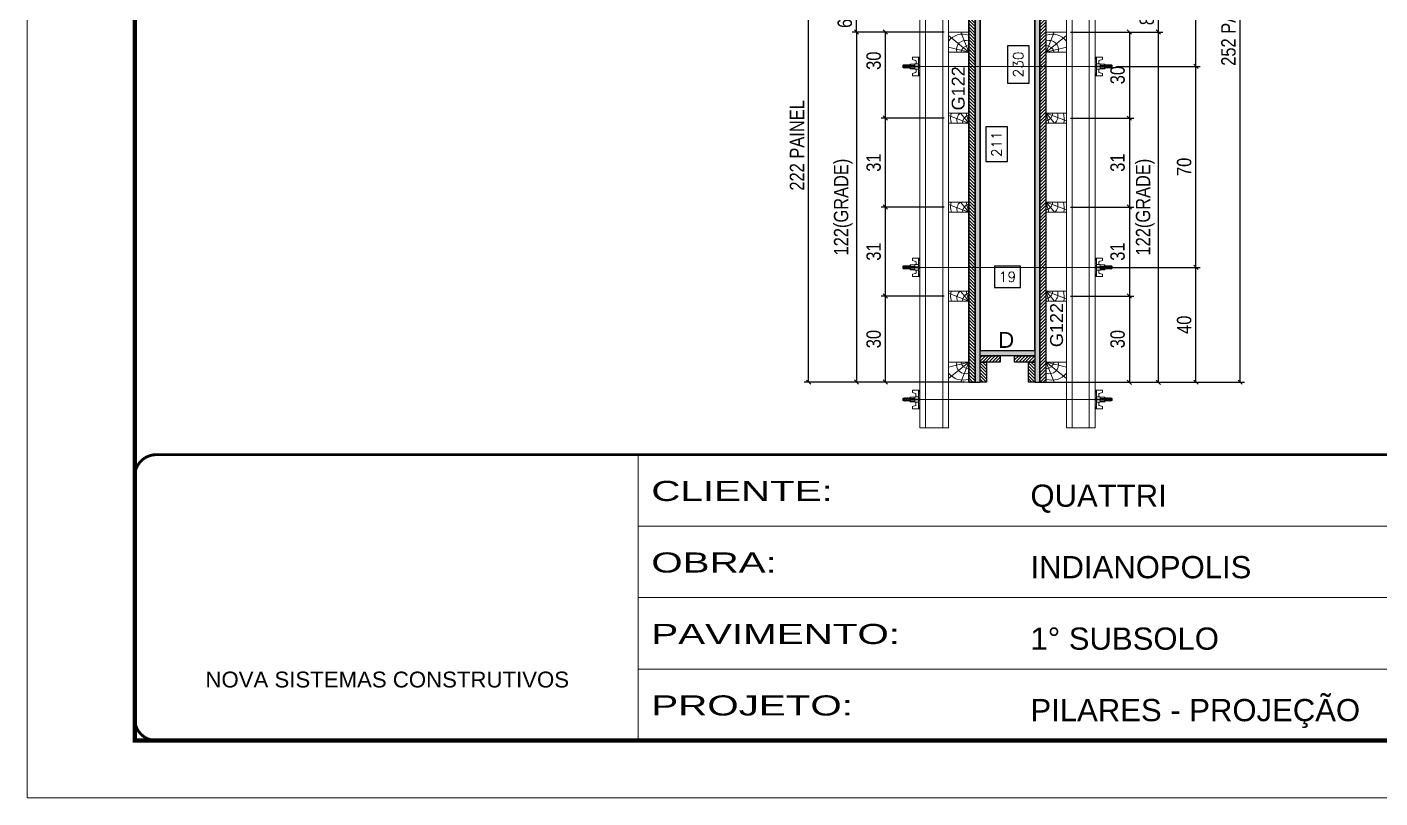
# Model space of a CAD drawing. Header units: millimetres. Extents: x 1945 to 8225, y 304 to 15137.
# Drawn here: x 6713 to 7655, y 7196 to 7733 of the extents above; entities that cross this region are included whole.
import ezdxf
from ezdxf.enums import TextEntityAlignment as Align

# ---------------------------------------------------------------- set-up
doc = ezdxf.new("R2010")
doc.units = ezdxf.units.MM
doc.linetypes.add('CONTINUO', pattern=[0])
doc.linetypes.add('DASHED', pattern=[0.75, 0.5, -0.25])
for name, color, linetype, lineweight in [('CONCRETO', 251, 'Continuous', 25), ('Folhas', 255, 'Continuous', 9), ('Hachura', 251, 'Continuous', 9), ('Madeira', 126, 'Continuous', 18), ('Perfil Metálico', 224, 'Continuous', 18), ('SARRAFO DE PRESSAO', 251, 'DASHED', 9)]:
    doc.layers.add(name, color=color, linetype=linetype, lineweight=lineweight)
for name, color, linetype in [('COTA', 241, 'Continuous'), ('Painéis', 200, 'Continuous'), ('SARRAFO', 251, 'Continuous'), ('TEXTO_GERAL', 7, 'Continuous')]:
    doc.layers.add(name, color=color, linetype=linetype)
doc.styles.add('ARIAL', font='arial.ttf')
doc.styles.add('COTA TECNICA 2X', font='techl___.ttf', dxfattribs={"height": 10})
doc.styles.add('ROMANS', font='romans.shx')
doc.styles.add('SANSSERIF', font='sas_____.pfb')
doc.styles.add('Tecnologia', font='')
doc.styles.get('Tecnologia').set_extended_font_data('Forgotten Futurist')
doc.dimstyles.new('Cota Seção interna', dxfattribs={"dimtxt": 7, "dimasz": 6, "dimexe": 0.18, "dimexo": 2, "dimgap": -4, "dimtad": 3, "dimdec": 1, "dimlfac": 0.5, "dimzin": 12, "dimdsep": 46, "dimtxsty": 'ROMANS', "dimblk": 'ARCHTICK', "dimcen": 0.09, "dimse1": 1, "dimse2": 1, "dimsd1": 1, "dimsd2": 1, "dimclrd": 180, "dimclre": 5, "dimclrt": 1, "dimadec": 0, "dimazin": 3, "dimtfac": 1, "dimtdec": 1, "dimtofl": 0, "dimtmove": 0, "dimatfit": 3, "dimldrblk": 'ARCHTICK', "dimfxl": 1, "dimtolj": 1, "dimtzin": 0, "dimarcsym": 0})
doc.dimstyles.new('SECAO PILAR', dxfattribs={"dimtxt": 10, "dimasz": 3, "dimexe": 3, "dimexo": 3, "dimgap": 3, "dimtad": 1, "dimdec": 1, "dimlfac": 0.5, "dimzin": 12, "dimdsep": 46, "dimtxsty": 'COTA TECNICA 2X', "dimblk1": 'OBLIQUE', "dimblk2": 'OBLIQUE', "dimsah": 1, "dimcen": 0.9, "dimclrd": 256, "dimclre": 256, "dimclrt": 256, "dimadec": 1, "dimazin": 3, "dimtfac": 1, "dimtdec": 1, "dimtmove": 0, "dimatfit": 3, "dimfxl": 1, "dimtolj": 1, "dimtzin": 12, "dimarcsym": 0})

# ---------------------------------------------------------------- blocks, each defined once
blk = doc.blocks.new('9999999999')
at = {"color": 30, "linetype": 'CONTINUO'}
for p, q in [((98564.56, 34230.21), (98564.56, 34429.45)), ((98564.56, 34379.64), (99583.98, 34379.64)), ((98564.56, 34329.83), (99487.98, 34329.83)), ((98564.56, 34280.02), (99487.98, 34280.02))]:
    blk.add_line(p, q, dxfattribs=at)
at = {"color": 30, "linetype": 'CONTINUO', "const_width": 2}
blk.add_lwpolyline([(99583.98, 34230.21), (99583.98, 34414.45, 0.414214), (99568.98, 34429.45), (98228.98, 34429.45, 0.414214), (98213.98, 34414.45), (98213.98, 34245.21, 0.414214), (98228.98, 34230.21), (99583.98, 34230.21)], format="xyb", dxfattribs=at)
at = {"layer": 'Folhas'}
blk.add_lwpolyline([(98138.98, 34190.21), (99623.98, 34190.21), (99623.98, 35240.21), (98138.98, 35240.21)], close=True, dxfattribs=at)
at = {"layer": 'Folhas', "color": 30, "const_width": 3}
blk.add_lwpolyline([(98213.98, 34230.21), (99583.98, 34230.21), (99583.98, 35200.21), (98213.98, 35200.21)], close=True, dxfattribs=at)
at = {"color": 7, "linetype": 'Continuous', "ltscale": 5, "style": 'ARIAL'}
for s, height, p in [('QUATTRI', 15.483, (98837.68, 34393.13)), ('INDIANOPOLIS', 15.4829, (98837.68, 34343.32)), ('1° SUBSOLO', 15.483, (98837.68, 34293.51)), ('NOVA SISTEMAS CONSTRUTIVOS', 11.0592, (98263.19, 34267.21)), ('PILARES - PROJEÇÃO', 15.4829, (98837.68, 34243.7))]:
    blk.add_text(s, height=height, dxfattribs=at).set_placement(p)
at = {"layer": 'Folhas', "color": 7, "style": 'Tecnologia', "width": 1.5}
for s, p in [('CLIENTE:', (98573.65, 34397.17)), ('OBRA:', (98573.65, 34347.31)), ('PAVIMENTO:', (98573.65, 34297.5)), ('PROJETO:', (98573.65, 34247.69))]:
    blk.add_text(s, height=14, dxfattribs=at).set_placement(p)
blk = doc.blocks.new('*D707')
at = {"layer": 'COTA', "color": 180, "lineweight": -2, "transparency": 16777216}
for p, q in [((7405.05, 7566.34), (7387.05, 7566.34)), ((7387.05, 7566.34), (7387.05, 7551.34)), ((7405.05, 7551.34), (7405.05, 7566.34)), ((7387.05, 7551.34), (7405.05, 7551.34))]:
    blk.add_line(p, q, dxfattribs=at)
at = {"layer": 'Defpoints', "color": 0, "transparency": 16777216}
for p in [(7377.05, 7547.34), (7377.05, 7507.82), (7415.05, 7507.82)]:
    blk.add_point(p, dxfattribs=at)
at = {"layer": 'COTA', "color": 1, "transparency": 16777216, "insert": (7396.05, 7558.84), "char_height": 7, "attachment_point": 5, "style": 'ROMANS'}
blk.add_mtext('\\A1;19', dxfattribs=at)
blk = doc.blocks.new('_ArchTick')
at = {"color": 0, "linetype": 'ByBlock', "const_width": 0.15}
blk.add_lwpolyline([(-0.5, -0.5), (0.5, 0.5)], dxfattribs=at)
blk = doc.blocks.new('C')
at = {"layer": 'Hachura', "color": 0}
for p, q in [((0, 3.22), (0, -3.22)), ((0.45, 3.22), (0, 3.22)), ((0.46, 3.16), (0, 3.16)), ((0.46, 3.05), (0, 3.05)), ((0.46, 2.88), (0, 2.88)), ((0, 2.75), (0, -1.16)), ((0.46, 2.65), (0, 2.65)), ((0.46, 2.23), (0, 2.23)), ((0.46, 1.51), (0, 1.51)), ((0.39, 0.49), (0.17, 0.49)), ((0.45, -3.23), (0.45, 3.22)), ((0.45, 3.22), (2.58, 3.22)), ((1.74, 0.97), (0.45, 0.97)), ((1.45, 0.1), (0.45, 0.1)), ((1.35, 1.94), (1.35, 0.96)), ((2.58, 2.39), (1.47, 2.09)), ((1.74, -0.97), (1.74, 0.97)), ((1.74, 0.97), (1.74, 0.84)), ((1.74, 0.97), (1.74, 0.84)), ((1.74, 0.84), (3.35, 0.84)), ((3.35, 0.45), (1.74, 0.45)), ((2.58, 3.22), (2.58, 2.39)), ((3.32, 0.84), (3.32, -0.84)), ((3.35, 0.84), (3.35, -0.84)), ((3.68, 0.45), (3.35, 0.45)), ((3.84, -0.52), (3.35, 0.45)), ((3.35, 0.06), (3.67, -0.57)), ((3.68, 0.45), (4.16, -0.52)), ((3.72, 0.5), (4.25, -0.57)), ((4.37, -0.55), (3.83, 0.53)), ((4.15, 0.45), (3.93, 0.45)), ((4.42, -0.52), (3.93, 0.45)), ((4.15, 0.45), (4.26, 0.45)), ((4.26, 0.45), (4.74, -0.52)), ((4.3, 0.5), (4.83, -0.57)), ((4.95, -0.55), (4.41, 0.53)), ((4.51, 0.45), (4.84, 0.45)), ((5, -0.52), (4.51, 0.45)), ((4.84, 0.45), (5.32, -0.52)), ((4.88, 0.5), (5.41, -0.57)), ((5.53, -0.55), (4.99, 0.53)), ((5.58, -0.52), (5.09, 0.45)), ((5.42, 0.45), (5.09, 0.45)), ((5.58, -0.52), (5.09, 0.45)), ((5.42, 0.45), (5.74, -0.19)), ((5.46, 0.5), (5.74, -0.07)), ((5.74, 0.19), (5.57, 0.53)), ((5.74, 0.32), (5.68, 0.45)), ((5.68, 0.45), (5.74, 0.45)), ((5.74, 0.45), (5.9, 0.29)), ((5.74, 0.45), (5.74, -0.52)), ((5.9, -0.36), (5.9, 0.29)), ((0.45, 0), (0, 0)), ((0.46, -1.52), (0, -1.52)), ((0.46, -2.23), (0, -2.23)), ((0.46, -2.65), (0, -2.65)), ((0.46, -2.88), (0, -2.88)), ((0.46, -3.05), (0, -3.05)), ((0.46, -3.16), (0, -3.16)), ((0, -3.22), (2.57, -3.22)), ((0.08, -0.48), (0.29, -0.48)), ((0.29, -0.48), (0.4, -0.48)), ((0.45, 0), (0.45, -0.97)), ((0.45, -0.16), (1.45, -0.16)), ((0.45, -0.65), (0.45, -0.32)), ((0.45, -3.23), (0.45, -0.65)), ((0.45, -0.97), (1.74, -0.97)), ((1.35, -1.94), (1.35, -0.97)), ((2.58, -2.39), (1.47, -2.1)), ((3.35, -0.32), (1.74, -0.32)), ((3.35, -0.84), (1.74, -0.84)), ((2.58, -3.23), (2.58, -2.39)), ((3.35, -0.07), (3.58, -0.52)), ((3.35, -0.52), (3.58, -0.52)), ((3.84, -0.52), (4.16, -0.52)), ((4.42, -0.52), (4.74, -0.52)), ((4.63, -0.52), (4.74, -0.52)), ((5, -0.52), (5.32, -0.52)), ((5.58, -0.52), (5.74, -0.52)), ((5.74, -0.52), (5.9, -0.36)), ((5.74, -0.52), (5.74, -0.52))]:
    blk.add_line(p, q, dxfattribs=at)
for centre, radius, start, end in [((1.52, 1.94), 0.161, 104.7436, 180), ((1.44, -0.03), 0.129, 272.695, 87.305), ((3.81, 0.39), 0.143, 25.5688, 154.4312), ((4.39, 0.39), 0.143, 25.5688, 154.4312), ((4.97, 0.39), 0.143, 25.5688, 154.4312), ((5.55, 0.39), 0.143, 25.5688, 154.4312), ((0.17, -0.37), 0.174, 221.744, 317.8592), ((1.52, -1.94), 0.161, 180, 255.2564), ((3.71, -0.4), 0.174, 222.1408, 318.256), ((4.29, -0.4), 0.174, 222.1408, 318.256), ((4.87, -0.4), 0.174, 222.1408, 318.256), ((5.45, -0.4), 0.174, 222.1408, 318.256), ((5.61, -0.4), 0.174, 317.8592, 318.256)]:
    blk.add_arc(centre, radius, start, end, dxfattribs=at)
blk = doc.blocks.new('_Oblique')
at = {"color": 0, "linetype": 'ByBlock', "lineweight": -2}
blk.add_line((-0.5, -0.5), (0.5, 0.5), dxfattribs=at)
blk = doc.blocks.new('*D709')
at = {"layer": 'COTA', "lineweight": -2, "transparency": 16777216}
for p, q in [((7366.05, 7929.42), (7254.57, 7929.42)), ((7257.57, 7485.42), (7257.57, 7929.42)), ((7366.05, 7485.42), (7254.57, 7485.42))]:
    blk.add_line(p, q, dxfattribs=at)
at = {"layer": 'Defpoints', "color": 0, "transparency": 16777216}
for p in [(7257.57, 7929.42), (7369.05, 7929.42), (7369.05, 7485.42)]:
    blk.add_point(p, dxfattribs=at)
at = {"layer": 'COTA', "lineweight": -2, "transparency": 16777216, "xscale": 3, "yscale": 3, "zscale": 3}
for p, rotation in [((7257.57, 7929.42), 90), ((7257.57, 7485.42), 270)]:
    blk.add_blockref('_Oblique', p, dxfattribs=dict(at, rotation=rotation))
at = {"layer": 'COTA', "transparency": 16777216, "insert": (7249.49, 7650.42), "char_height": 10, "attachment_point": 5, "rotation": 90, "style": 'COTA TECNICA 2X'}
blk.add_mtext('\\A1;222 PAINEL', dxfattribs=at)
blk = doc.blocks.new('*D712')
at = {"layer": 'COTA', "lineweight": -2, "transparency": 16777216}
for p, q in [((7460.05, 7565.43), (7530.23, 7565.43)), ((7527.23, 7485.42), (7527.23, 7565.43)), ((7440.05, 7485.42), (7530.23, 7485.42))]:
    blk.add_line(p, q, dxfattribs=at)
at = {"layer": 'Defpoints', "color": 0, "transparency": 16777216}
for p in [(7457.05, 7565.43), (7527.23, 7565.43), (7437.05, 7485.42)]:
    blk.add_point(p, dxfattribs=at)
at = {"layer": 'COTA', "lineweight": -2, "transparency": 16777216, "xscale": 3, "yscale": 3, "zscale": 3}
for p, rotation in [((7527.23, 7565.43), 90), ((7527.23, 7485.42), 270)]:
    blk.add_blockref('_Oblique', p, dxfattribs=dict(at, rotation=rotation))
at = {"layer": 'COTA', "transparency": 16777216, "insert": (7519.13, 7525.43), "char_height": 10, "attachment_point": 5, "rotation": 90, "style": 'COTA TECNICA 2X'}
blk.add_mtext('\\A1;40', dxfattribs=at)
blk = doc.blocks.new('*D713')
at = {"layer": 'COTA', "linetype": 'ByBlock', "lineweight": -2, "transparency": 16777216}
for p, q in [((7471.86, 7705.49), (7530.23, 7705.49)), ((7527.23, 7565.43), (7527.23, 7705.49)), ((7460.05, 7565.43), (7530.23, 7565.43))]:
    blk.add_line(p, q, dxfattribs=at)
at = {"layer": 'Defpoints', "color": 0, "linetype": 'ByBlock', "transparency": 16777216}
for p in [(7468.86, 7705.49), (7527.23, 7705.49), (7457.05, 7565.43)]:
    blk.add_point(p, dxfattribs=at)
at = {"layer": 'COTA', "linetype": 'ByBlock', "lineweight": -2, "transparency": 16777216, "xscale": 3, "yscale": 3, "zscale": 3}
for p, rotation in [((7527.23, 7705.49), 90), ((7527.23, 7565.43), 270)]:
    blk.add_blockref('_Oblique', p, dxfattribs=dict(at, rotation=rotation))
at = {"layer": 'COTA', "linetype": 'ByBlock', "transparency": 16777216, "insert": (7519.13, 7635.46), "char_height": 10, "attachment_point": 5, "rotation": 90, "style": 'COTA TECNICA 2X'}
blk.add_mtext('\\A1;70', dxfattribs=at)
blk = doc.blocks.new('*D714')
at = {"layer": 'COTA', "linetype": 'ByBlock', "lineweight": -2, "transparency": 16777216}
for p, q in [((7471.86, 7845.49), (7530.23, 7845.49)), ((7527.23, 7705.49), (7527.23, 7845.49)), ((7471.86, 7705.49), (7530.23, 7705.49))]:
    blk.add_line(p, q, dxfattribs=at)
at = {"layer": 'Defpoints', "color": 0, "linetype": 'ByBlock', "transparency": 16777216}
for p in [(7468.86, 7845.49), (7527.23, 7845.49), (7468.86, 7705.49)]:
    blk.add_point(p, dxfattribs=at)
at = {"layer": 'COTA', "linetype": 'ByBlock', "lineweight": -2, "transparency": 16777216, "xscale": 3, "yscale": 3, "zscale": 3}
for p, rotation in [((7527.23, 7845.49), 90), ((7527.23, 7705.49), 270)]:
    blk.add_blockref('_Oblique', p, dxfattribs=dict(at, rotation=rotation))
at = {"layer": 'COTA', "linetype": 'ByBlock', "transparency": 16777216, "insert": (7519.13, 7775.49), "char_height": 10, "attachment_point": 5, "rotation": 90, "style": 'COTA TECNICA 2X'}
blk.add_mtext('\\A1;70', dxfattribs=at)
blk = doc.blocks.new('*D715')
at = {"layer": 'COTA', "linetype": 'ByBlock', "lineweight": -2, "transparency": 16777216}
for p, q in [((7418.05, 7989.42), (7561.08, 7989.42)), ((7558.08, 7485.42), (7558.08, 7989.42)), ((7418.05, 7485.42), (7561.08, 7485.42))]:
    blk.add_line(p, q, dxfattribs=at)
at = {"layer": 'Defpoints', "color": 0, "linetype": 'ByBlock', "transparency": 16777216}
for p in [(7415.05, 7989.42), (7558.08, 7989.42), (7415.05, 7485.42)]:
    blk.add_point(p, dxfattribs=at)
at = {"layer": 'COTA', "linetype": 'ByBlock', "lineweight": -2, "transparency": 16777216, "xscale": 3, "yscale": 3, "zscale": 3}
for p, rotation in [((7558.08, 7989.42), 90), ((7558.08, 7485.42), 270)]:
    blk.add_blockref('_Oblique', p, dxfattribs=dict(at, rotation=rotation))
at = {"layer": 'COTA', "linetype": 'ByBlock', "transparency": 16777216, "insert": (7549.97, 7737.42), "char_height": 10, "attachment_point": 5, "rotation": 90, "style": 'COTA TECNICA 2X'}
blk.add_mtext('\\A1;252 PAINEL', dxfattribs=at)
blk = doc.blocks.new('*D717')
at = {"layer": 'COTA', "color": 180, "lineweight": -2, "transparency": 16777216}
for p, q in [((7411.05, 7719.79), (7396.05, 7719.79)), ((7396.05, 7719.79), (7396.05, 7693.79)), ((7411.05, 7693.79), (7411.05, 7719.79)), ((7396.05, 7693.79), (7411.05, 7693.79))]:
    blk.add_line(p, q, dxfattribs=at)
at = {"layer": 'Defpoints', "color": 0, "transparency": 16777216}
for p in [(7415.05, 7967.42), (7415.05, 7507.42), (7415.05, 7507.42)]:
    blk.add_point(p, dxfattribs=at)
at = {"layer": 'COTA', "color": 1, "transparency": 16777216, "insert": (7403.55, 7706.79), "char_height": 7, "attachment_point": 5, "rotation": 90, "style": 'ROMANS'}
blk.add_mtext('\\A1;230', dxfattribs=at)
blk = doc.blocks.new('PONTALETE')
at = {"layer": 'Madeira'}
for q in [(2.71, 7), (7, 5.76), (7, 1.74)]:
    blk.add_line((0, 0), q, dxfattribs=at)
blk.add_lwpolyline([(0, 0), (7, 0), (7, 7), (0, 7)], close=True, dxfattribs=at)
for centre, radius, start, end in [((2.04, 0.06), 6.23, 37.2818, 109.0913), ((1.09, 0.9), 3.19, 343.603, 109.9847), ((-0.21, -0.78), 3.09, 14.6322, 86.0383)]:
    blk.add_arc(centre, radius, start, end, dxfattribs=at)
blk = doc.blocks.new('MEIO PONTALETE')
at = {"layer": 'Madeira'}
for q in [(2.71, 7), (3.5, 2.88), (3.5, 0.87)]:
    blk.add_line((0, 0), q, dxfattribs=at)
blk.add_lwpolyline([(0, 0), (3.5, 0), (3.5, 7), (0, 7)], close=True, dxfattribs=at)
for centre, radius, start, end in [((2.04, 0.06), 6.23, 76.4499, 109.0913), ((1.09, 0.9), 3.19, 40.9063, 109.9847), ((-0.21, -0.78), 3.09, 14.6322, 86.0383)]:
    blk.add_arc(centre, radius, start, end, dxfattribs=at)
blk = doc.blocks.new('*D718')
at = {"layer": 'COTA', "lineweight": -2, "transparency": 16777216}
for p, q in [((7352.05, 7545.44), (7308.11, 7545.44)), ((7311.11, 7485.44), (7311.11, 7545.44)), ((7352.04, 7485.44), (7308.11, 7485.44))]:
    blk.add_line(p, q, dxfattribs=at)
at = {"layer": 'Defpoints', "color": 0, "transparency": 16777216}
for p in [(7311.11, 7545.44), (7355.05, 7545.44), (7355.04, 7485.44)]:
    blk.add_point(p, dxfattribs=at)
at = {"layer": 'COTA', "lineweight": -2, "transparency": 16777216, "xscale": 3, "yscale": 3, "zscale": 3}
for p, rotation in [((7311.11, 7545.44), 90), ((7311.11, 7485.44), 270)]:
    blk.add_blockref('_Oblique', p, dxfattribs=dict(at, rotation=rotation))
at = {"layer": 'COTA', "transparency": 16777216, "insert": (7302.9, 7515.44), "char_height": 10, "attachment_point": 5, "rotation": 90, "style": 'COTA TECNICA 2X'}
blk.add_mtext('\\A1;30', dxfattribs=at)
blk = doc.blocks.new('*D719')
at = {"layer": 'COTA', "lineweight": -2, "transparency": 16777216}
for p, q in [((7352.07, 7729.43), (7287.92, 7729.43)), ((7290.92, 7729.43), (7290.92, 7485.44)), ((7352.04, 7485.44), (7287.92, 7485.44))]:
    blk.add_line(p, q, dxfattribs=at)
at = {"layer": 'Defpoints', "color": 0, "transparency": 16777216}
for p in [(7355.07, 7729.43), (7290.92, 7485.44), (7355.04, 7485.44)]:
    blk.add_point(p, dxfattribs=at)
at = {"layer": 'COTA', "lineweight": -2, "transparency": 16777216, "xscale": 3, "yscale": 3, "zscale": 3}
for p, rotation in [((7290.92, 7729.43), 90), ((7290.92, 7485.44), 270)]:
    blk.add_blockref('_Oblique', p, dxfattribs=dict(at, rotation=rotation))
at = {"layer": 'COTA', "transparency": 16777216, "insert": (7281.7, 7607.44), "char_height": 10, "attachment_point": 5, "rotation": 90, "style": 'COTA TECNICA 2X'}
blk.add_mtext('\\A1;122(GRADE)', dxfattribs=at)
blk = doc.blocks.new('*D720')
at = {"layer": 'COTA', "lineweight": -2, "transparency": 16777216}
for p, q in [((7352.05, 7607.44), (7308.11, 7607.44)), ((7311.11, 7545.44), (7311.11, 7607.44)), ((7352.05, 7545.44), (7308.11, 7545.44))]:
    blk.add_line(p, q, dxfattribs=at)
at = {"layer": 'Defpoints', "color": 0, "transparency": 16777216}
for p in [(7311.11, 7607.44), (7355.05, 7607.44), (7355.05, 7545.44)]:
    blk.add_point(p, dxfattribs=at)
at = {"layer": 'COTA', "lineweight": -2, "transparency": 16777216, "xscale": 3, "yscale": 3, "zscale": 3}
for p, rotation in [((7311.11, 7607.44), 90), ((7311.11, 7545.44), 270)]:
    blk.add_blockref('_Oblique', p, dxfattribs=dict(at, rotation=rotation))
at = {"layer": 'COTA', "transparency": 16777216, "insert": (7302.9, 7576.44), "char_height": 10, "attachment_point": 5, "rotation": 90, "style": 'COTA TECNICA 2X'}
blk.add_mtext('\\A1;31', dxfattribs=at)
blk = doc.blocks.new('*D721')
at = {"layer": 'COTA', "lineweight": -2, "transparency": 16777216}
for p, q in [((7352.05, 7669.44), (7308.11, 7669.44)), ((7311.11, 7607.44), (7311.11, 7669.44)), ((7352.05, 7607.44), (7308.11, 7607.44))]:
    blk.add_line(p, q, dxfattribs=at)
at = {"layer": 'Defpoints', "color": 0, "transparency": 16777216}
for p in [(7311.11, 7669.44), (7355.05, 7669.44), (7355.05, 7607.44)]:
    blk.add_point(p, dxfattribs=at)
at = {"layer": 'COTA', "lineweight": -2, "transparency": 16777216, "xscale": 3, "yscale": 3, "zscale": 3}
for p, rotation in [((7311.11, 7669.44), 90), ((7311.11, 7607.44), 270)]:
    blk.add_blockref('_Oblique', p, dxfattribs=dict(at, rotation=rotation))
at = {"layer": 'COTA', "transparency": 16777216, "insert": (7302.9, 7638.44), "char_height": 10, "attachment_point": 5, "rotation": 90, "style": 'COTA TECNICA 2X'}
blk.add_mtext('\\A1;31', dxfattribs=at)
blk = doc.blocks.new('*D722')
at = {"layer": 'COTA', "lineweight": -2, "transparency": 16777216}
for p, q in [((7352.05, 7729.43), (7308.11, 7729.43)), ((7311.11, 7669.44), (7311.11, 7729.43)), ((7352.05, 7669.44), (7308.11, 7669.44))]:
    blk.add_line(p, q, dxfattribs=at)
at = {"layer": 'Defpoints', "color": 0, "transparency": 16777216}
for p in [(7311.11, 7729.43), (7355.05, 7729.43), (7355.05, 7669.44)]:
    blk.add_point(p, dxfattribs=at)
at = {"layer": 'COTA', "lineweight": -2, "transparency": 16777216, "xscale": 3, "yscale": 3, "zscale": 3}
for p, rotation in [((7311.11, 7729.43), 90), ((7311.11, 7669.44), 270)]:
    blk.add_blockref('_Oblique', p, dxfattribs=dict(at, rotation=rotation))
at = {"layer": 'COTA', "transparency": 16777216, "insert": (7302.9, 7709.44), "char_height": 10, "attachment_point": 5, "rotation": 90, "style": 'COTA TECNICA 2X'}
blk.add_mtext('\\A1;30', dxfattribs=at)
blk = doc.blocks.new('*D726')
at = {"layer": 'COTA', "lineweight": -2, "transparency": 16777216}
for p, q in [((7352.06, 7741.45), (7287.92, 7741.45)), ((7290.92, 7729.43), (7290.92, 7741.45)), ((7352.07, 7729.43), (7287.92, 7729.43))]:
    blk.add_line(p, q, dxfattribs=at)
at = {"layer": 'Defpoints', "color": 0, "transparency": 16777216}
for p in [(7290.92, 7741.45), (7355.06, 7741.45), (7355.07, 7729.43)]:
    blk.add_point(p, dxfattribs=at)
at = {"layer": 'COTA', "lineweight": -2, "transparency": 16777216, "xscale": 3, "yscale": 3, "zscale": 3}
for p, rotation in [((7290.92, 7741.45), 90), ((7290.92, 7729.43), 270)]:
    blk.add_blockref('_Oblique', p, dxfattribs=dict(at, rotation=rotation))
at = {"layer": 'COTA', "transparency": 16777216, "insert": (7282.82, 7735.44), "char_height": 10, "attachment_point": 5, "rotation": 90, "style": 'COTA TECNICA 2X'}
blk.add_mtext('\\A1;6', dxfattribs=at)
blk = doc.blocks.new('*D728')
at = {"layer": 'COTA', "color": 180, "lineweight": -2, "transparency": 16777216}
for p, q in [((7395.96, 7663.31), (7380.96, 7663.31)), ((7380.96, 7663.31), (7380.96, 7639.31)), ((7395.96, 7639.31), (7395.96, 7663.31)), ((7380.96, 7639.31), (7395.96, 7639.31))]:
    blk.add_line(p, q, dxfattribs=at)
at = {"layer": 'Defpoints', "color": 0, "transparency": 16777216}
for p in [(7377.05, 7929.42), (7377.05, 7507.42), (7399.96, 7507.42)]:
    blk.add_point(p, dxfattribs=at)
at = {"layer": 'COTA', "color": 1, "transparency": 16777216, "insert": (7388.46, 7651.31), "char_height": 7, "attachment_point": 5, "rotation": 90, "style": 'ROMANS'}
blk.add_mtext('\\A1;211', dxfattribs=at)
blk = doc.blocks.new('*D733')
at = {"layer": 'COTA', "lineweight": -2, "transparency": 16777216}
for p, q in [((7440.06, 7729.4), (7483.99, 7729.4)), ((7480.99, 7729.4), (7480.99, 7669.4)), ((7440.05, 7669.4), (7483.99, 7669.4))]:
    blk.add_line(p, q, dxfattribs=at)
at = {"layer": 'Defpoints', "color": 0, "transparency": 16777216}
for p in [(7437.06, 7729.4), (7437.05, 7669.4), (7480.99, 7669.4)]:
    blk.add_point(p, dxfattribs=at)
at = {"layer": 'COTA', "lineweight": -2, "transparency": 16777216, "xscale": 3, "yscale": 3, "zscale": 3}
for p, rotation in [((7480.99, 7729.4), 90), ((7480.99, 7669.4), 270)]:
    blk.add_blockref('_Oblique', p, dxfattribs=dict(at, rotation=rotation))
at = {"layer": 'COTA', "transparency": 16777216, "insert": (7472.77, 7699.4), "char_height": 10, "attachment_point": 5, "rotation": 90, "style": 'COTA TECNICA 2X'}
blk.add_mtext('\\A1;30', dxfattribs=at)
blk = doc.blocks.new('*D734')
at = {"layer": 'COTA', "lineweight": -2, "transparency": 16777216}
for p, q in [((7440.06, 7729.4), (7504.19, 7729.4)), ((7501.19, 7485.41), (7501.19, 7729.4)), ((7440.04, 7485.41), (7504.19, 7485.41))]:
    blk.add_line(p, q, dxfattribs=at)
at = {"layer": 'Defpoints', "color": 0, "transparency": 16777216}
for p in [(7437.06, 7729.4), (7501.19, 7729.4), (7437.04, 7485.41)]:
    blk.add_point(p, dxfattribs=at)
at = {"layer": 'COTA', "lineweight": -2, "transparency": 16777216, "xscale": 3, "yscale": 3, "zscale": 3}
for p, rotation in [((7501.19, 7729.4), 90), ((7501.19, 7485.41), 270)]:
    blk.add_blockref('_Oblique', p, dxfattribs=dict(at, rotation=rotation))
at = {"layer": 'COTA', "transparency": 16777216, "insert": (7491.96, 7607.41), "char_height": 10, "attachment_point": 5, "rotation": 90, "style": 'COTA TECNICA 2X'}
blk.add_mtext('\\A1;122(GRADE)', dxfattribs=at)
blk = doc.blocks.new('*D735')
at = {"layer": 'COTA', "lineweight": -2, "transparency": 16777216}
for p, q in [((7440.05, 7669.4), (7483.99, 7669.4)), ((7480.99, 7669.4), (7480.99, 7607.4)), ((7440.05, 7607.4), (7483.99, 7607.4))]:
    blk.add_line(p, q, dxfattribs=at)
at = {"layer": 'Defpoints', "color": 0, "transparency": 16777216}
for p in [(7437.05, 7669.4), (7437.05, 7607.4), (7480.99, 7607.4)]:
    blk.add_point(p, dxfattribs=at)
at = {"layer": 'COTA', "lineweight": -2, "transparency": 16777216, "xscale": 3, "yscale": 3, "zscale": 3}
for p, rotation in [((7480.99, 7669.4), 90), ((7480.99, 7607.4), 270)]:
    blk.add_blockref('_Oblique', p, dxfattribs=dict(at, rotation=rotation))
at = {"layer": 'COTA', "transparency": 16777216, "insert": (7472.77, 7638.4), "char_height": 10, "attachment_point": 5, "rotation": 90, "style": 'COTA TECNICA 2X'}
blk.add_mtext('\\A1;31', dxfattribs=at)
blk = doc.blocks.new('*D736')
at = {"layer": 'COTA', "lineweight": -2, "transparency": 16777216}
for p, q in [((7440.05, 7607.4), (7483.99, 7607.4)), ((7480.99, 7607.4), (7480.99, 7545.4)), ((7440.05, 7545.4), (7483.99, 7545.4))]:
    blk.add_line(p, q, dxfattribs=at)
at = {"layer": 'Defpoints', "color": 0, "transparency": 16777216}
for p in [(7437.05, 7607.4), (7437.05, 7545.4), (7480.99, 7545.4)]:
    blk.add_point(p, dxfattribs=at)
at = {"layer": 'COTA', "lineweight": -2, "transparency": 16777216, "xscale": 3, "yscale": 3, "zscale": 3}
for p, rotation in [((7480.99, 7607.4), 90), ((7480.99, 7545.4), 270)]:
    blk.add_blockref('_Oblique', p, dxfattribs=dict(at, rotation=rotation))
at = {"layer": 'COTA', "transparency": 16777216, "insert": (7472.77, 7576.4), "char_height": 10, "attachment_point": 5, "rotation": 90, "style": 'COTA TECNICA 2X'}
blk.add_mtext('\\A1;31', dxfattribs=at)
blk = doc.blocks.new('*D737')
at = {"layer": 'COTA', "lineweight": -2, "transparency": 16777216}
for p, q in [((7440.05, 7545.4), (7483.99, 7545.4)), ((7480.99, 7545.4), (7480.99, 7485.41)), ((7440.05, 7485.41), (7483.99, 7485.41))]:
    blk.add_line(p, q, dxfattribs=at)
at = {"layer": 'Defpoints', "color": 0, "transparency": 16777216}
for p in [(7437.05, 7545.4), (7437.05, 7485.41), (7480.99, 7485.41)]:
    blk.add_point(p, dxfattribs=at)
at = {"layer": 'COTA', "lineweight": -2, "transparency": 16777216, "xscale": 3, "yscale": 3, "zscale": 3}
for p, rotation in [((7480.99, 7545.4), 90), ((7480.99, 7485.41), 270)]:
    blk.add_blockref('_Oblique', p, dxfattribs=dict(at, rotation=rotation))
at = {"layer": 'COTA', "transparency": 16777216, "insert": (7472.77, 7515.41), "char_height": 10, "attachment_point": 5, "rotation": 90, "style": 'COTA TECNICA 2X'}
blk.add_mtext('\\A1;30', dxfattribs=at)
blk = doc.blocks.new('*D1520')
at = {"layer": 'COTA', "lineweight": -2, "transparency": 16777216}
for p, q in [((7440.06, 7745.4), (7504.19, 7745.4)), ((7501.19, 7729.4), (7501.19, 7745.4)), ((7440.05, 7729.4), (7504.19, 7729.4))]:
    blk.add_line(p, q, dxfattribs=at)
at = {"layer": 'Defpoints', "color": 0, "transparency": 16777216}
for p in [(7437.06, 7745.4), (7501.19, 7745.4), (7437.05, 7729.4)]:
    blk.add_point(p, dxfattribs=at)
at = {"layer": 'COTA', "lineweight": -2, "transparency": 16777216, "xscale": 3, "yscale": 3, "zscale": 3}
for p, rotation in [((7501.19, 7745.4), 90), ((7501.19, 7729.4), 270)]:
    blk.add_blockref('_Oblique', p, dxfattribs=dict(at, rotation=rotation))
at = {"layer": 'COTA', "transparency": 16777216, "insert": (7493.09, 7737.4), "char_height": 10, "attachment_point": 5, "rotation": 90, "style": 'COTA TECNICA 2X'}
blk.add_mtext('\\A1;8', dxfattribs=at)

msp = doc.modelspace()

# ---------------------------------------------------------------- hatches: boundary and pattern name
at = {"layer": 'Hachura'}
h = msp.add_hatch(color=256, dxfattribs=at)
h.dxf.hatch_style = 1
h.paths.add_polyline_path([(7418.65, 7989.42), (7415.05, 7989.42), (7415.05, 7485.42), (7418.65, 7485.42)])
h = msp.add_hatch(dxfattribs=at)
h.set_pattern_fill('ANSI31', color=256, scale=0.5, angle=360, style=0)
h.set_pattern_definition([(45, (18598.9445, -1519.7837), (-1.12253202, 1.12253202), [])])
h.paths.add_polyline_path([(7418.65, 7485.42), (7423.05, 7485.42), (7423.05, 7985.42), (7418.65, 7985.42)])
h = msp.add_hatch(dxfattribs=at)
h.set_pattern_fill('ANSI31', color=256, scale=0.5, angle=450, style=0)
h.set_pattern_definition([(135, (-15374.7664, 16249.9579), (-1.12253202, -1.12253202), [])])
h.paths.add_polyline_path([(7369.05, 7485.42), (7373.45, 7485.42), (7373.45, 7929.42), (7369.05, 7929.42)])
h = msp.add_hatch(color=256, dxfattribs=at)
h.dxf.hatch_style = 1
h.paths.add_polyline_path([(7373.45, 7485.42), (7377.05, 7485.42), (7377.05, 7929.42), (7373.45, 7929.42)])
h = msp.add_hatch(color=256, dxfattribs=at)
h.dxf.hatch_style = 1
h.paths.add_polyline_path([(7415.05, 7507.42), (7415.05, 7503.82), (7377.05, 7503.82), (7377.05, 7507.42)])
h = msp.add_hatch(dxfattribs=at)
h.set_pattern_fill('ANSI31', color=256, scale=0.5, angle=180, style=0)
h.set_pattern_definition([(225, (-2221.91, -16256.2021), (1.12253202, -1.12253202), [])])
h.paths.add_polyline_path([(7391.05, 7499.42), (7391.05, 7503.82), (7377.05, 7503.82), (7377.05, 7499.42)])
h = msp.add_hatch(dxfattribs=at)
h.set_pattern_fill('ANSI31', color=256, scale=0.5, angle=270, style=0)
h.set_pattern_definition([(315, (30300.85, -3184.9458), (1.12253202, 1.12253202), [])])
h.paths.add_polyline_path([(7381.45, 7499.42), (7377.05, 7499.42), (7377.05, 7485.42), (7381.45, 7485.42)])
h = msp.add_hatch(dxfattribs=at)
h.set_pattern_fill('ANSI31', color=256, scale=0.5, angle=180, style=0)
h.set_pattern_definition([(225, (-2245.91, -16256.2021), (1.12253202, -1.12253202), [])])
h.paths.add_polyline_path([(7415.05, 7499.42), (7415.05, 7503.82), (7401.05, 7503.82), (7401.05, 7499.42)])
h = msp.add_hatch(dxfattribs=at)
h.set_pattern_fill('ANSI31', color=256, scale=0.5, angle=270, style=0)
h.set_pattern_definition([(315, (30267.25, -3184.9458), (1.12253202, 1.12253202), [])])
h.paths.add_polyline_path([(7415.05, 7499.42), (7410.65, 7499.42), (7410.65, 7485.42), (7415.05, 7485.42)])

# ---------------------------------------------------------------- linework, layer by layer
at = {"layer": 'CONCRETO', "color": 2}
msp.add_lwpolyline([(7115.05, 7967.42), (7115.05, 7929.42), (7377.05, 7929.42), (7377.05, 7507.42), (7415.05, 7507.42), (7415.05, 7967.42)], close=True, dxfattribs=at)
at = {"layer": 'Hachura'}
for p, q in [((7467.86, 7705.43), (7328.06, 7705.44)), ((7467.86, 7565.43), (7328.06, 7565.44)), ((7467.85, 7473.34), (7328.05, 7473.35))]:
    msp.add_line(p, q, dxfattribs=at)
at = {"layer": 'Madeira'}
for points in [[(7423.05, 7745.42), (7437.05, 7745.4), (7437.05, 7485.41), (7423.05, 7485.42)], [(7369.05, 7485.42), (7355.05, 7485.44), (7355.05, 7729.43), (7369.05, 7729.42)]]:
    msp.add_lwpolyline(points, close=True, dxfattribs=at)
at = {"layer": 'Painéis'}
for points in [[(7418.65, 7989.42), (7415.05, 7989.42), (7415.05, 7485.42), (7418.65, 7485.42)], [(7377.05, 7485.42), (7377.05, 7929.42), (7373.45, 7929.42), (7373.45, 7485.42)], [(7415.05, 7507.42), (7415.05, 7503.82), (7377.05, 7503.82), (7377.05, 7507.42)]]:
    msp.add_lwpolyline(points, close=True, dxfattribs=at)
at = {"layer": 'Perfil Metálico'}
for points in [[(7437.05, 7453.49), (7457.05, 7453.49), (7457.05, 8027.75), (7437.05, 8027.75)], [(7453.05, 8027.75), (7441.05, 8027.75), (7441.05, 7453.49), (7453.05, 7453.49)], [(7335.05, 7453.49), (7355.05, 7453.49), (7355.05, 7921.42), (7335.05, 7921.42)], [(7351.05, 7921.42), (7339.05, 7921.42), (7339.05, 7453.49), (7351.05, 7453.49)]]:
    msp.add_lwpolyline(points, close=True, dxfattribs=at)
at = {"layer": 'SARRAFO'}
for points in [[(7418.65, 7989.42), (7418.65, 7485.42), (7423.05, 7485.42), (7423.05, 7989.42)], [(7418.65, 7989.42), (7418.65, 7485.42), (7423.05, 7485.42), (7423.05, 7989.42)], [(7369.05, 7929.42), (7369.05, 7485.42), (7373.45, 7485.42), (7373.45, 7929.42)], [(7369.05, 7929.42), (7373.45, 7929.42), (7373.45, 7485.42), (7369.05, 7485.42)], [(7377.05, 7503.82), (7391.05, 7503.82), (7391.05, 7499.42), (7377.05, 7499.42)], [(7377.05, 7485.42), (7377.05, 7499.42), (7381.45, 7499.42), (7381.45, 7485.42)], [(7401.05, 7503.82), (7415.05, 7503.82), (7415.05, 7499.42), (7401.05, 7499.42)], [(7410.65, 7485.42), (7410.65, 7499.42), (7415.05, 7499.42), (7415.05, 7485.42)]]:
    msp.add_lwpolyline(points, close=True, dxfattribs=at)

# ---------------------------------------------------------------- block references
at = {"layer": 'Hachura', "linetype": 'Continuous', "yscale": 2, "zscale": 2, "rotation": 180}
for p, xscale in [((7335.06, 7705.42), 2), ((7457.06, 7705.42), -2), ((7335.06, 7565.42), 2), ((7457.06, 7565.42), -2), ((7335.05, 7473.34), 2), ((7457.05, 7473.34), -2)]:
    msp.add_blockref('C', p, dxfattribs=dict(at, xscale=xscale))
at = {"layer": 'Madeira'}
for name, p, xscale, yscale, zscale, rotation in [('PONTALETE', (7369.04, 7715.42), -2, 2, 2, 359.9370893031033), ('PONTALETE', (7423.05, 7715.42), 2, 2, 2, 359.9370893031033), ('MEIO PONTALETE', (7369.05, 7665.92), 1.999999997962732, 1.999999997962732, 1.999999997962732, 89.93708930310329), ('MEIO PONTALETE', (7423.06, 7672.92), 1.999999997962732, 1.999999997962732, 1.999999997962732, 269.9370893031033), ('MEIO PONTALETE', (7369.05, 7603.92), 1.999999997962732, 1.999999997962732, 1.999999997962732, 89.93708930310329), ('MEIO PONTALETE', (7423.06, 7610.92), 1.999999997962732, 1.999999997962732, 1.999999997962732, 269.9370893031033), ('MEIO PONTALETE', (7369.05, 7541.92), 1.999999997962732, 1.999999997962732, 1.999999997962732, 89.93708930310329), ('MEIO PONTALETE', (7423.06, 7548.92), 1.999999997962732, 1.999999997962732, 1.999999997962732, 269.9370893031033), ('PONTALETE', (7369.06, 7499.42), 2, 2, 2, 179.9370893031033), ('PONTALETE', (7423.07, 7499.42), -2, 2, 2, 179.9370893031033)]:
    msp.add_blockref(name, p, dxfattribs=dict(at, xscale=xscale, yscale=yscale, zscale=zscale, rotation=rotation))
at = {"layer": 'SARRAFO DE PRESSAO', "color": 6, "linetype": 'ByBlock'}
msp.add_blockref('9999999999', (-91425.62, -26994.55), dxfattribs=at)

# ---------------------------------------------------------------- texts
at = {"layer": 'TEXTO_GERAL', "color": 0, "linetype": 'Continuous', "style": 'SANSSERIF'}
for p in [(7361.75, 7674.82), (7430.23, 7509.83)]:
    msp.add_text('G122', height=9, rotation=90, dxfattribs=at).set_placement(p, align=Align.MIDDLE_LEFT)
at = {"layer": 'TEXTO_GERAL', "style": 'ARIAL'}
msp.add_text('D', height=11, dxfattribs=at).set_placement((7395.21, 7514.85), align=Align.MIDDLE_CENTER)

# ---------------------------------------------------------------- dimensions: what is measured, and where the dimension line sits
at = {"layer": 'COTA', "linetype": 'ByBlock'}
dim = msp.add_linear_dim(base=(7558.08, 7989.42), p1=(7415.05, 7485.42), p2=(7415.05, 7989.42), angle=90, text='<> PAINEL', dimstyle='SECAO PILAR', override={"dimtmove": 1}, dxfattribs=at)
dim.commit()
dim.dimension.update_dxf_attribs({"geometry": '*D715', "text_midpoint": (7549.97, 7737.42)})
at = {"layer": 'COTA'}
for base, p1, p2, angle, dimstyle, picture, middle in [((7415.05, 7507.42), (7415.05, 7967.42), (7415.05, 7507.42), 270, 'Cota Seção interna', '*D717', (7415.05, 7706.79)), ((7399.96, 7507.42), (7377.05, 7929.42), (7377.05, 7507.42), 270, 'Cota Seção interna', '*D728', (7399.96, 7651.31)), ((7290.92, 7741.45), (7355.07, 7729.43), (7355.06, 7741.45), 90, 'SECAO PILAR', '*D726', (7290.92, 7735.44)), ((7311.11, 7729.43), (7355.05, 7669.44), (7355.05, 7729.43), 90, 'SECAO PILAR', '*D722', (7311.11, 7709.44)), ((7480.99, 7669.4), (7437.06, 7729.4), (7437.05, 7669.4), 270, 'SECAO PILAR', '*D733', (7480.99, 7699.4)), ((7377.05, 7547.34), (7415.05, 7507.82), (7377.05, 7507.82), 180, 'Cota Seção interna', '*D707', (7396.05, 7547.34))]:
    dim = msp.add_linear_dim(base=base, p1=p1, p2=p2, angle=angle, dimstyle=dimstyle, dxfattribs=at)
    dim.commit()
    dim.dimension.update_dxf_attribs({"geometry": picture, "text_midpoint": middle, "dimtype": 160})
for base, p1, p2, angle, text, picture, middle in [((7257.57, 7929.42), (7369.05, 7485.42), (7369.05, 7929.42), 90, '<> PAINEL', '*D709', (7257.57, 7650.42)), ((7290.92, 7485.44), (7355.07, 7729.43), (7355.04, 7485.44), 90, '<>(GRADE)', '*D719', (7290.92, 7607.44)), ((7501.19, 7729.4), (7437.04, 7485.41), (7437.06, 7729.4), 270, '<>(GRADE)', '*D734', (7501.19, 7607.41))]:
    dim = msp.add_linear_dim(base=base, p1=p1, p2=p2, angle=angle, text=text, dimstyle='SECAO PILAR', dxfattribs=at)
    dim.commit()
    dim.dimension.update_dxf_attribs({"geometry": picture, "text_midpoint": middle, "dimtype": 160})
at = {"layer": 'COTA', "linetype": 'ByBlock'}
for base, p1, p2, picture, middle in [((7527.23, 7845.49), (7468.86, 7705.49), (7468.86, 7845.49), '*D714', (7519.13, 7775.49)), ((7527.23, 7705.49), (7457.05, 7565.43), (7468.86, 7705.49), '*D713', (7519.13, 7635.46))]:
    dim = msp.add_linear_dim(base=base, p1=p1, p2=p2, angle=90, dimstyle='SECAO PILAR', override={"dimtmove": 1}, dxfattribs=at)
    dim.commit()
    dim.dimension.update_dxf_attribs({"geometry": picture, "text_midpoint": middle})
at = {"layer": 'COTA'}
for base, p1, p2, angle, picture, middle in [((7501.19, 7745.4), (7437.05, 7729.4), (7437.06, 7745.4), 90, '*D1520', (7493.09, 7737.4)), ((7311.11, 7669.44), (7355.05, 7607.44), (7355.05, 7669.44), 90, '*D721', (7302.9, 7638.44)), ((7480.99, 7607.4), (7437.05, 7669.4), (7437.05, 7607.4), 270, '*D735', (7472.77, 7638.4)), ((7311.11, 7607.44), (7355.05, 7545.44), (7355.05, 7607.44), 90, '*D720', (7302.9, 7576.44)), ((7480.99, 7545.4), (7437.05, 7607.4), (7437.05, 7545.4), 270, '*D736', (7472.77, 7576.4)), ((7527.23, 7565.43), (7437.05, 7485.42), (7457.05, 7565.43), 90, '*D712', (7519.13, 7525.43)), ((7311.11, 7545.44), (7355.04, 7485.44), (7355.05, 7545.44), 90, '*D718', (7302.9, 7515.44)), ((7480.99, 7485.41), (7437.05, 7545.4), (7437.05, 7485.41), 270, '*D737', (7472.77, 7515.41))]:
    dim = msp.add_linear_dim(base=base, p1=p1, p2=p2, angle=angle, dimstyle='SECAO PILAR', dxfattribs=at)
    dim.commit()
    dim.dimension.update_dxf_attribs({"geometry": picture, "text_midpoint": middle})

doc.saveas('drawing.dxf')
